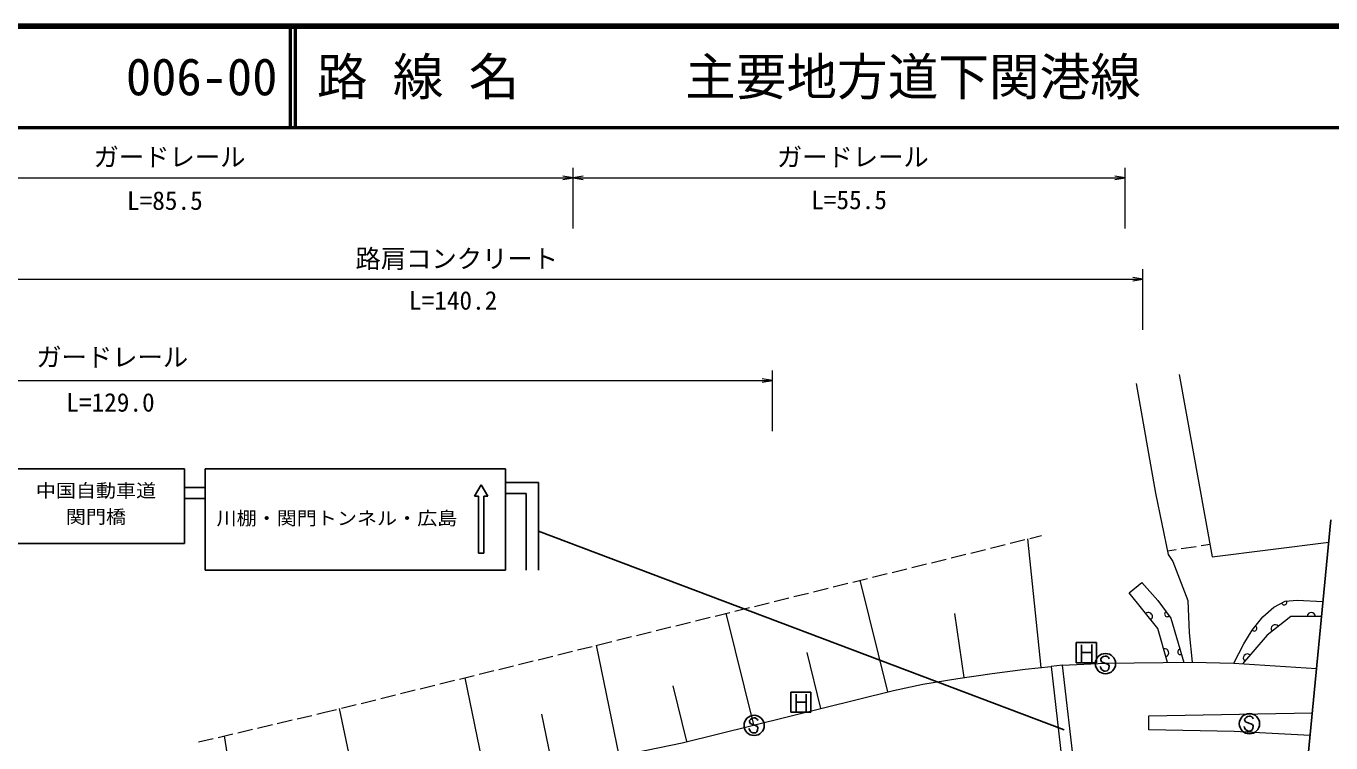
# Model space of a CAD drawing. Units: millimetres, scale not verified. Extents: x 40000 to 680000, y 20000 to 380000.
# Drawn here: x 151668 to 280496, y 309206 to 380000 of the extents above; entities that cross this region are included whole.
import ezdxf
from ezdxf.enums import TextEntityAlignment as Align

# ---------------------------------------------------------------- set-up
doc = ezdxf.new("R2010")
doc.units = ezdxf.units.MM
doc.header["$LTSCALE"] = 1000
doc.linetypes.add('CHAIN', pattern=[18.5, 12, -1.5, 3.5, -1.5])
for name, color, linetype, lineweight in [('M-BMK', 2, 'CHAIN', 13), ('M-BMK-OTRS', 5, 'Continuous', 25), ('M-STR-HTXT', 7, 'Continuous', 13), ('M-STR-STRC', 7, 'Continuous', 25), ('M-TTL', 2, 'Continuous', 140), ('M-TTL-LINE', 7, 'Continuous', 50), ('M-WORK', 1, 'Continuous', 13)]:
    doc.layers.add(name, color=color, linetype=linetype, lineweight=lineweight)
doc.layers.add('M-TTL-TXT', color=7, linetype='Continuous')
doc.styles.add('ＭＳ ゴシック', font='')
doc.styles.get('ＭＳ ゴシック').set_extended_font_data('MS Gothic')

# ---------------------------------------------------------------- blocks, each defined once
blk = doc.blocks.new('open_arrow')
at = {"color": 0, "linetype": 'Continuous', "lineweight": -2}
blk.add_lwpolyline([(7.5, 1.25), (0, 0), (7.5, -1.25)], dxfattribs=at)

msp = doc.modelspace()

# ---------------------------------------------------------------- linework, layer by layer
at = {"layer": 'M-BMK'}
msp.add_arc((153557, 348489), 69500, 213.34864, 286.93078, dxfattribs=at)
at = {"layer": 'M-BMK-OTRS'}
msp.add_line((277609, 301423), (280491, 331243), dxfattribs=at)
at = {"layer": 'M-STR-HTXT'}
for p, q in [((205674, 360000), (205674, 366000)), ((260170, 360000), (260170, 366000)), ((125066, 365000), (205674, 365000)), ((205674, 365000), (260170, 365000)), ((261927, 350000), (261927, 356000)), ((125736, 355000), (261927, 355000)), ((225356, 340000), (225356, 346000)), ((104473, 345000), (225356, 345000))]:
    msp.add_line(p, q, dxfattribs=at)
at = {"layer": 'M-STR-STRC'}
for p, q in [((150020, 336268), (167315, 336268)), ((167315, 336268), (167315, 328897)), ((199005, 336268), (169357, 336268)), ((169357, 336268), (169357, 326268)), ((199005, 336268), (199005, 326268)), ((167315, 334421), (169357, 334421)), ((196594, 334704), (195947, 333562)), ((197241, 333562), (196594, 334704)), ((201046, 334914), (199005, 334914)), ((199005, 333826), (201046, 333826)), ((202269, 334914), (201046, 334914)), ((201046, 326268), (201046, 333826)), ((202269, 334914), (202269, 328386)), ((169357, 333333), (167315, 333333)), ((195947, 333562), (196327, 333562)), ((196327, 333562), (196327, 327946)), ((196861, 327946), (196861, 333562)), ((196861, 333562), (197241, 333562)), ((202269, 330133), (254162, 310506)), ((150020, 328897), (167315, 328897)), ((196327, 327946), (196861, 327946)), ((202269, 328386), (202269, 326268)), ((199005, 326268), (169357, 326268)), ((257344, 319120), (255344, 319120)), ((255344, 319120), (255344, 317120)), ((255884, 317205), (255884, 318905)), ((256875, 318915), (256875, 317211)), ((257344, 317120), (257344, 319120)), ((255344, 317120), (257344, 317120)), ((255884, 318120), (256875, 318120)), ((257782, 317520), (257766, 317407)), ((257766, 317407), (257852, 317224)), ((257910, 317659), (257782, 317520)), ((257852, 317224), (258003, 317151)), ((258042, 317752), (257910, 317659)), ((258003, 317151), (258535, 316962)), ((258208, 317785), (258042, 317752)), ((258323, 317769), (258208, 317785)), ((258468, 317696), (258323, 317769)), ((258577, 317622), (258468, 317696)), ((258535, 316962), (258615, 316790)), ((258612, 317510), (258577, 317622)), ((257768, 316632), (257729, 316742)), ((257852, 316454), (257768, 316632)), ((257956, 316381), (257852, 316454)), ((258102, 316306), (257956, 316381)), ((258222, 316289), (258102, 316306)), ((258390, 316317), (258222, 316289)), ((258514, 316413), (258390, 316317)), ((258585, 316562), (258514, 316413)), ((258615, 316790), (258585, 316562)), ((229160, 314230), (227160, 314230)), ((227160, 314230), (227160, 312230)), ((227700, 312314), (227700, 314014)), ((227700, 313230), (228691, 313230)), ((228691, 314025), (228691, 312320)), ((229160, 312230), (229160, 314230)), ((227160, 312230), (229160, 312230)), ((272252, 311822), (272121, 311729)), ((272418, 311855), (272252, 311822)), ((272534, 311839), (272418, 311855)), ((272678, 311766), (272534, 311839)), ((272788, 311692), (272678, 311766)), ((223080, 310533), (223041, 310643)), ((223094, 311421), (223078, 311308)), ((223078, 311308), (223164, 311125)), ((223164, 310355), (223080, 310533)), ((223222, 311560), (223094, 311421)), ((223164, 311125), (223314, 311052)), ((223353, 311653), (223222, 311560)), ((223314, 311052), (223847, 310863)), ((223519, 311686), (223353, 311653)), ((223635, 311670), (223519, 311686)), ((223780, 311597), (223635, 311670)), ((223889, 311523), (223780, 311597)), ((223847, 310863), (223927, 310691)), ((223924, 311411), (223889, 311523)), ((223927, 310691), (223897, 310463)), ((271979, 310702), (271940, 310812)), ((271992, 311590), (271976, 311476)), ((271976, 311476), (272062, 311294)), ((272063, 310524), (271979, 310702)), ((272121, 311729), (271992, 311590)), ((272062, 311294), (272213, 311221)), ((272166, 310450), (272063, 310524)), ((272213, 311221), (272745, 311032)), ((272725, 310483), (272600, 310387)), ((272796, 310632), (272725, 310483)), ((272745, 311032), (272825, 310860)), ((272822, 311580), (272788, 311692)), ((272825, 310860), (272796, 310632)), ((223268, 310282), (223164, 310355)), ((223414, 310206), (223268, 310282)), ((223534, 310190), (223414, 310206)), ((223702, 310218), (223534, 310190)), ((223826, 310314), (223702, 310218)), ((223897, 310463), (223826, 310314)), ((272312, 310375), (272166, 310450)), ((272432, 310359), (272312, 310375)), ((272600, 310387), (272432, 310359))]:
    msp.add_line(p, q, dxfattribs=at)
for centre in [(258239, 317034), (223551, 310935), (272450, 311104)]:
    msp.add_circle(centre, 1000, dxfattribs=at)
at = {"layer": 'M-TTL'}
msp.add_line((680000, 380000), (40000, 380000), dxfattribs=at)
at = {"layer": 'M-TTL-LINE'}
for p, q in [((177750, 380000), (177750, 370000)), ((178250, 380000), (178250, 370000)), ((40000, 370000), (680000, 370000))]:
    msp.add_line(p, q, dxfattribs=at)
at = {"layer": 'M-WORK'}
for p, q in [((265499, 345591), (268787, 327589)), ((261255, 344707), (263189, 333871)), ((263189, 333871), (264417, 327814)), ((246883, 328441), (248340, 328800)), ((248825, 328920), (250281, 329279)), ((251884, 316641), (250565, 329349)), ((250767, 329399), (251934, 329687)), ((267199, 328586), (265716, 328361)), ((268567, 328792), (267694, 328660)), ((268787, 327589), (280277, 329035)), ((241058, 327004), (242514, 327363)), ((243000, 327483), (244456, 327842)), ((244941, 327962), (246398, 328321)), ((265222, 328287), (264348, 328155)), ((264417, 327814), (264904, 327108)), ((237174, 326046), (238631, 326405)), ((239116, 326525), (240572, 326884)), ((264904, 327108), (266382, 323265)), ((231349, 324609), (232805, 324968)), ((233291, 325088), (234747, 325447)), ((236751, 314246), (234027, 325270)), ((235232, 325567), (236689, 325926)), ((260587, 324041), (261836, 325046)), ((225523, 323172), (226980, 323532)), ((227465, 323651), (228922, 324011)), ((229407, 324130), (230863, 324489)), ((219698, 321736), (221154, 322095)), ((221640, 322214), (223096, 322574)), ((223582, 322693), (225038, 323053)), ((266382, 323265), (266491, 320087)), ((215814, 320778), (217271, 321137)), ((217756, 321257), (219213, 321616)), ((223523, 310978), (220798, 322007)), ((244281, 315666), (243378, 321989)), ((209989, 319341), (211445, 319700)), ((211931, 319820), (213387, 320179)), ((213873, 320299), (215329, 320658)), ((266491, 320087), (266799, 317170)), ((204164, 317904), (205620, 318263)), ((206105, 318383), (207562, 318742)), ((210233, 307953), (207995, 318849)), ((208047, 318862), (209503, 319221)), ((200280, 316946), (201736, 317305)), ((202222, 317425), (203678, 317784)), ((230137, 312612), (228775, 318124)), ((254006, 316874), (258211, 317077)), ((258211, 317077), (266799, 317170)), ((266799, 317170), (270910, 317073)), ((270910, 317073), (279071, 316554)), ((194454, 315509), (195911, 315868)), ((197158, 305268), (195026, 315650)), ((196396, 315988), (197853, 316347)), ((198338, 316467), (199794, 316826)), ((243659, 315577), (247065, 316063)), ((247065, 316063), (250300, 316477)), ((250300, 316477), (252878, 316744)), ((254006, 316874), (252878, 316744)), ((252878, 316744), (254764, 300328)), ((255892, 300457), (254006, 316874)), ((188629, 314072), (190085, 314432)), ((190571, 314551), (192027, 314911)), ((192513, 315030), (193969, 315390)), ((216905, 309343), (215543, 314857)), ((216441, 309228), (237311, 314385)), ((237311, 314385), (240205, 314993)), ((240205, 314993), (243659, 315577)), ((184745, 313115), (186202, 313474)), ((186687, 313593), (188144, 313953)), ((178417, 311586), (179878, 311929)), ((180364, 312043), (181151, 312228)), ((181151, 312228), (182318, 312516)), ((184711, 302652), (182618, 312590)), ((182804, 312636), (184260, 312995)), ((203695, 306611), (202576, 312059)), ((262515, 311874), (278650, 312192)), ((262515, 310512), (262515, 311874)), ((172576, 310214), (174036, 310557)), ((174523, 310671), (175983, 311014)), ((176470, 311129), (177930, 311471)), ((270956, 310342), (262515, 310512)), ((168682, 309299), (170142, 309642)), ((170629, 309757), (172089, 310100)), ((172728, 300457), (171259, 309905)), ((196008, 305032), (216441, 309228)), ((278432, 309937), (270956, 310342))]:
    msp.add_line(p, q, dxfattribs=at)
for points in [[(261836, 325046), (263393, 323279), (264690, 321511), (265972, 317161)], [(264358, 317144), (263409, 320514), (260587, 324041)], [(270910, 317073), (271909, 319007), (272736, 320345), (273790, 321659), (274860, 322599), (275996, 323199), (277179, 323297), (279710, 323159)], [(279566, 321676), (276544, 321706), (274209, 319857), (271751, 317019)]]:
    msp.add_lwpolyline(points, dxfattribs=at)
for centre, radius, start, end in [((262473, 321684), 400, 308.65981, 128.65981), ((264329, 321926), 254, 115.88776, 316.66548), ((275891, 323092), 254, 197.47079, 38.24851), ((278566, 321686), 400, 359.43872, 179.43872), ((274994, 320478), 400, 38.36749, 218.36749), ((272928, 320512), 254, 220.86517, 61.64289), ((264087, 318106), 400, 285.73097, 105.73097), ((265622, 318187), 254, 96.03388, 296.81159), ((272245, 317590), 400, 49.10526, 229.10526)]:
    msp.add_arc(centre, radius, start, end, dxfattribs=at)

# ---------------------------------------------------------------- block references
at = {"layer": 'M-STR-HTXT', "xscale": 133, "yscale": 133, "rotation": 180}
for p in [(205674, 365000), (260170, 365000), (261927, 355000), (225356, 345000)]:
    msp.add_blockref('open_arrow', p, dxfattribs=at)
at = {"layer": 'M-STR-HTXT', "xscale": 133, "yscale": 133}
msp.add_blockref('open_arrow', (205674, 365000), dxfattribs=at)

# ---------------------------------------------------------------- texts
at = {"layer": 'M-STR-HTXT', "style": 'ＭＳ ゴシック'}
for s, p in [('ガードレール', (165826, 367066)), ('ガードレール', (233291, 367066)), ('路肩コンクリート', (194190, 357028)), ('ガードレール', (160169, 347305))]:
    msp.add_text(s, height=1833, dxfattribs=at).set_placement(p, align=Align.MIDDLE_CENTER)
for s, p in [('L=85.5', (165370, 361301)), ('L=55.5', (232922, 361368)), ('L=140.2', (193831, 351442)), ('L=129.0', (160000, 341373))]:
    msp.add_text(s, height=1833, dxfattribs=at).set_placement(p, align=Align.BOTTOM_CENTER)
at = {"layer": 'M-STR-STRC', "style": 'ＭＳ ゴシック', "width": 1.1}
for s, p in [('中国自動車道', (158567, 333064)), ('関門橋', (158567, 330484)), ('川棚・関門トンネル・広島', (182355, 330338))]:
    msp.add_text(s, height=1320, dxfattribs=at).set_placement(p, align=Align.BOTTOM_CENTER)
at = {"layer": 'M-TTL-TXT', "style": 'ＭＳ ゴシック'}
for s, p in [('006-00', (161521, 375000)), ('路 線 名', (180380, 375000)), ('主要地方道下関港線', (216734, 375000))]:
    msp.add_text(s, height=3666, dxfattribs=at).set_placement(p, align=Align.MIDDLE_LEFT)

doc.saveas('drawing.dxf')
